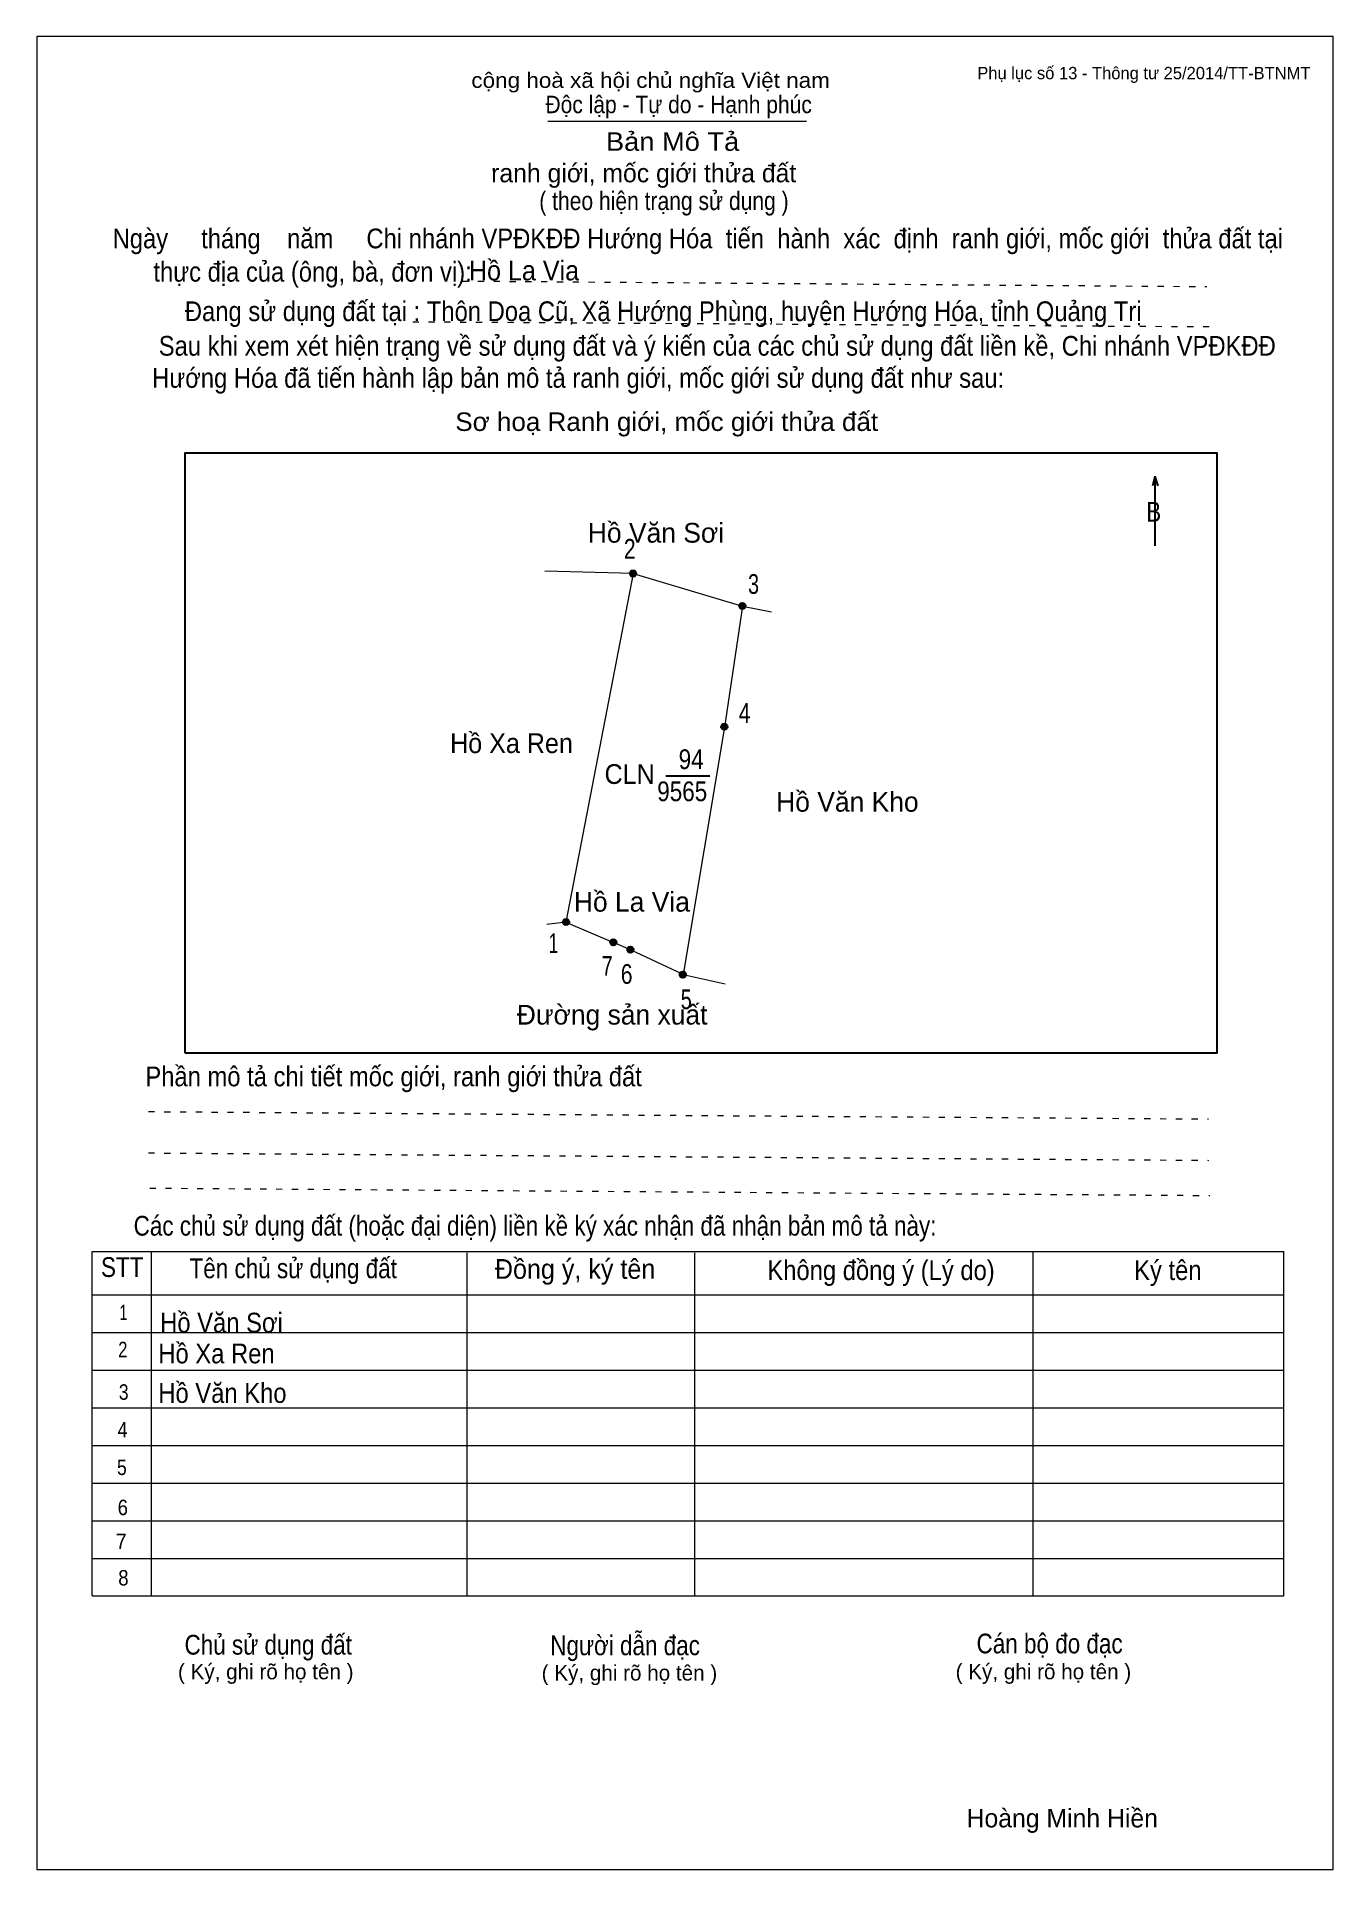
# Model space of a CAD drawing. Header units: centimetres. Extents: x 0 to 21, y 0 to 29.7.
import ezdxf
from ezdxf.enums import TextEntityAlignment as Align

# ---------------------------------------------------------------- set-up
doc = ezdxf.new("R2010")
doc.units = ezdxf.units.CM
doc.header["$LTSCALE"] = 0.13
doc.linetypes.add('DOTTED', pattern=[1.5, 0.3, -1.2])
for name, color, linetype, lineweight in [('1', 7, 'Continuous', 13), ('32', 7, 'Continuous', 25), ('33', 7, 'Continuous', 25), ('6', 7, 'Continuous', 13), ('62', 7, 'Continuous', 13)]:
    doc.layers.add(name, color=color, linetype=linetype, lineweight=lineweight)
doc.layers.add('34', color=7, linetype='Continuous')
doc.layers.add('63', color=7, linetype='Continuous')

msp = doc.modelspace()

# ---------------------------------------------------------------- hatches: boundary and pattern name
at = {"layer": '32'}
for points in [[(9.7089, 21, 1), (9.6089, 21, 1)], [(11.4774, 20.4746, 1), (11.3774, 20.4746, 1)], [(11.1878, 18.5163, 1), (11.0878, 18.5163, 1)], [(8.6226, 15.3506, 1), (8.5226, 15.3506, 1)], [(9.3883, 15.0233, 1), (9.2883, 15.0233, 1)], [(9.6665, 14.9046, 1), (9.5665, 14.9046, 1)], [(10.515, 14.5, 1), (10.415, 14.5, 1)]]:
    msp.add_hatch(color=256, dxfattribs=at).paths.add_polyline_path(points)

# ---------------------------------------------------------------- linework, layer by layer
at = {"layer": '1'}
msp.add_lwpolyline([(21, 0), (21, 29.7), (0, 29.7), (0, 0)], close=True, dxfattribs=at)
at = {"layer": '32'}
for centre in [(9.6589, 21), (11.4274, 20.4746), (11.1378, 18.5163), (8.5726, 15.3506), (9.3383, 15.0233), (9.6165, 14.9046), (10.465, 14.5)]:
    msp.add_circle(centre, 0.05, dxfattribs=at)
at = {"layer": '33'}
msp.add_line((10.19, 17.72), (10.9, 17.72), dxfattribs=at)
at = {"layer": '6'}
for p, q in [((9.66, 21), (8.23, 21.04)), ((9.66, 21), (8.57, 15.35)), ((9.66, 21), (11.43, 20.47)), ((11.43, 20.47), (11.9, 20.38)), ((8.57, 15.35), (8.26, 15.31)), ((8.57, 15.35), (9.34, 15.02)), ((10.47, 14.5), (11.15, 14.35))]:
    msp.add_line(p, q, dxfattribs=at)
for points in [[(11.43, 20.47), (11.14, 18.51), (10.47, 14.5)], [(10.47, 14.5), (9.62, 14.9), (9.34, 15.02)]]:
    msp.add_lwpolyline(points, dxfattribs=at)
at = {"layer": '62'}
for p, q in [((8.28, 28.33), (12.47, 28.33)), ((0.9, 10.01), (20.2, 10.01)), ((0.9, 4.43), (0.9, 10.01)), ((1.86, 4.43), (1.86, 10.01)), ((6.97, 4.43), (6.97, 9.99)), ((10.66, 4.43), (10.66, 9.99)), ((16.14, 4.43), (16.14, 10.01)), ((20.2, 4.43), (20.2, 10.01)), ((0.9, 9.31), (20.2, 9.31)), ((0.9, 8.7), (20.2, 8.7)), ((0.9, 8.09), (20.2, 8.09)), ((0.9, 7.48), (20.2, 7.48)), ((0.9, 6.87), (20.2, 6.87)), ((0.9, 6.26), (20.2, 6.26)), ((0.9, 5.65), (20.2, 5.65)), ((0.9, 5.04), (20.2, 5.04)), ((0.9, 4.43), (20.2, 4.43))]:
    msp.add_line(p, q, dxfattribs=at)
at = {"layer": '62', "linetype": 'DOTTED'}
for p, q in [((6.89, 25.74), (18.95, 25.65)), ((6.09, 25.08), (19.04, 25)), ((1.81, 12.28), (18.98, 12.16)), ((1.81, 11.61), (18.98, 11.49)), ((1.83, 11.04), (19, 10.92))]:
    msp.add_line(p, q, dxfattribs=at)
at = {"layer": '62', "lineweight": 25}
for p, q in [((18.11, 22.58), (18.11, 21.45)), ((18.11, 22.57), (18.07, 22.42)), ((18.11, 22.57), (18.16, 22.42))]:
    msp.add_line(p, q, dxfattribs=at)
msp.add_lwpolyline([(2.4, 13.23), (19.12, 13.23), (19.12, 22.95), (2.4, 22.95)], close=True, dxfattribs=at)

# ---------------------------------------------------------------- texts
at = {"layer": '32'}
for s, width, p in [('2', 0.8, (9.605, 21.24)), ('3', 0.75, (11.61, 20.67)), ('4', 0.8, (11.465, 18.58)), ('1', 0.65, (8.37, 14.85)), ('7', 0.75, (9.24, 14.48)), ('6', 0.8, (9.555, 14.35)), ('5', 0.75, (10.52, 13.94))]:
    msp.add_text(s, height=0.32, dxfattribs=dict(at, width=width)).set_placement(p, align=Align.CENTER)
at = {"layer": '33'}
for s, p in [('Hồ Văn Sơi', (10.03, 21.5)), ('Hồ Văn Kho', (13.13, 17.14)), ('Hồ La Via', (9.64, 15.52)), ('Đường sản xuất', (9.32, 13.69))]:
    msp.add_text(s, height=0.32, dxfattribs=at).set_placement(p, align=Align.CENTER)
for s, width, p in [('Hồ Xa Ren', 0.95, (7.69, 18.09)), ('94', 0.85, (10.6, 17.83)), ('9565', 0.85, (10.455, 17.31))]:
    msp.add_text(s, height=0.32, dxfattribs=dict(at, width=width)).set_placement(p, align=Align.CENTER)
at = {"layer": '33', "width": 0.95}
msp.add_text('CLN', height=0.32, dxfattribs=at).set_placement((10.01, 17.59), align=Align.RIGHT)
at = {"layer": '34'}
for s, width, p in [('Hồ La Via', 0.95, (7, 25.75)), ('Hồ Văn Sơi', 0.9, (2, 8.7)), ('Hồ Xa Ren', 0.9, (1.97, 8.2)), ('Hồ Văn Kho', 0.9, (1.97, 7.56))]:
    msp.add_text(s, height=0.32, dxfattribs=dict(at, width=width)).set_placement(p)
at = {"layer": '62'}
for s, height, width, p in [('cộng hoà xã hội chủ nghĩa Việt nam', 0.2474, 1.1, (7.04, 28.87)), ('Độc lập - Tự do - Hạnh phúc', 0.2828, 0.9, (8.24, 28.46)), ('Bản Mô Tả', 0.3, 1.1, (9.22, 27.85)), ('( theo hiện trạng sử dụng )', 0.3, 0.85, (8.14, 26.89)), ('Ngày     tháng    năm     Chi nhánh VPĐKĐĐ Hướng Hóa  tiến  hành  xác  định  ranh giới, mốc giới  thửa đất tại ', 0.32, 0.9, (1.23, 26.27)), ('thực địa của (ông, bà, đơn vị): ', 0.32, 0.9, (1.89, 25.73)), ('Đang sử dụng đất tại : Thôn Doa Cũ, Xã Hướng Phùng, huyện Hướng Hóa, tỉnh Quảng Trị', 0.32, 0.9, (2.4, 25.09)), (' Sau khi xem xét hiện trạng về sử dụng đất và ý kiến của các chủ sử dụng đất liền kề, Chi nhánh VPĐKĐĐ ', 0.32, 0.9, (1.87, 24.53)), ('Hướng Hóa đã tiến hành lập bản mô tả ranh giới, mốc giới sử dụng đất như sau:', 0.32, 0.9, (1.87, 24.01)), ('Sơ hoạ Ranh giới, mốc giới thửa đất', 0.3, 1.05, (6.78, 23.31)), ('B', 0.32, 0.85, (17.97, 21.84)), ('Phần mô tả chi tiết mốc giới, ranh giới thửa đất ', 0.32, 0.9, (1.76, 12.69)), ('Các chủ sử dụng đất (hoặc đại diện) liền kề ký xác nhận đã nhận bản mô tả này:', 0.32, 0.85, (1.57, 10.27))]:
    msp.add_text(s, height=height, dxfattribs=dict(at, width=width)).set_placement(p)
msp.add_text('ranh giới, mốc giới thửa đất', height=0.3, dxfattribs=at).set_placement((7.36, 27.34))
for s, height, width, p in [('STT', 0.32, 0.85, (1.385, 9.6)), ('Tên chủ sử dụng đất', 0.32, 0.85, (4.155, 9.58)), ('Đồng ý, ký tên', 0.32, 0.95, (8.72, 9.57)), ('Không đồng ý (Lý do)', 0.32, 0.9, (13.675, 9.55)), ('Ký tên', 0.32, 0.9, (18.32, 9.55)), ('1', 0.25, 0.7, (1.405, 8.9)), ('2', 0.25, 0.8, (1.395, 8.3)), ('3', 0.25, 0.85, (1.41, 7.61)), ('4', 0.25, 0.85, (1.39, 7)), ('5', 0.25, 0.85, (1.38, 6.39)), ('6', 0.25, 0.9, (1.395, 5.74)), ('7', 0.25, 0.95, (1.37, 5.19)), ('8', 0.25, 0.9, (1.405, 4.6)), ('Người dẫn đạc', 0.32, 0.85, (9.53, 3.47)), ('Chủ sử dụng đất', 0.32, 0.85, (3.75, 3.48)), ('Cán bộ đo đạc', 0.32, 0.85, (16.405, 3.5))]:
    msp.add_text(s, height=height, dxfattribs=dict(at, width=width)).set_placement(p, align=Align.CENTER)
for p in [(3.71, 3.08), (9.6, 3.06), (16.305, 3.08)]:
    msp.add_text('( Ký, ghi rõ họ tên )', height=0.25, dxfattribs=at).set_placement(p, align=Align.CENTER)
at = {"layer": '63'}
msp.add_text('Phụ lục số 13 - Thông tư 25/2014/TT-BTNMT', height=0.2, dxfattribs=at).set_placement((20.63, 29.01), align=Align.RIGHT)
msp.add_text('Hoàng Minh Hiền', height=0.3, dxfattribs=at).set_placement((16.61, 0.68), align=Align.CENTER)

doc.saveas('drawing.dxf')
